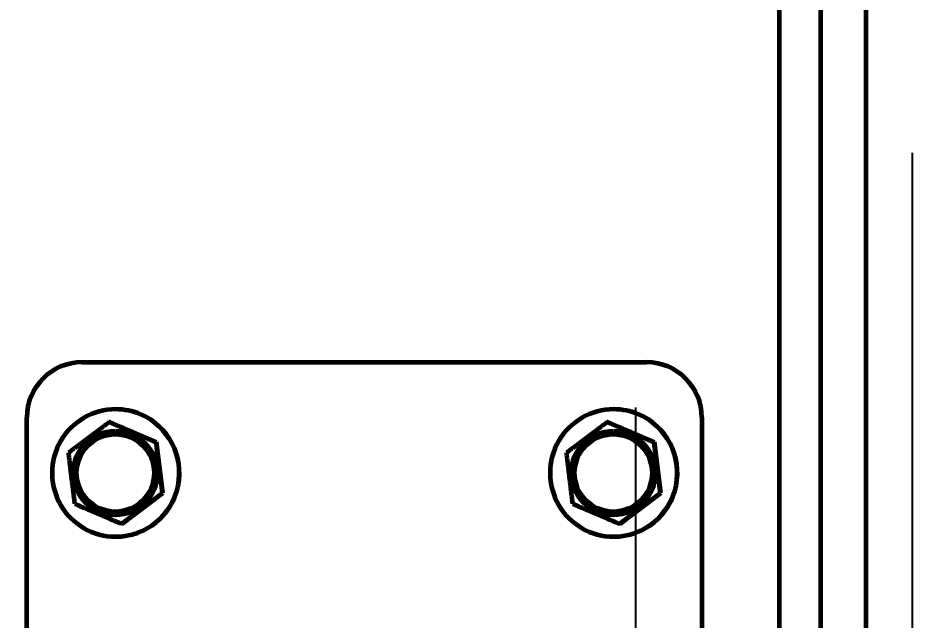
# Model space of a CAD drawing. Header units: millimetres. Extents: x 0 to 840, y 0 to 594.
# Drawn here: x 228.48 to 233.87, y 418.34 to 421.97 of the extents above; entities that cross this region are included whole.
import ezdxf

# ---------------------------------------------------------------- set-up
doc = ezdxf.new("R2010")
doc.units = ezdxf.units.MM
doc.linetypes.add('K5LT_BASIC', pattern=[0])
doc.linetypes.add('K5LT_THIN', pattern=[0])
doc.layers.add('Системный слой', color=7, linetype='Continuous')
doc.styles.add('KDIMTEXTSTYLE', font='GOST_AU.SHX', dxfattribs={"width": 0.96, "oblique": 15, "height": 5})
doc.dimstyles.new('KDIMSTYLE (0.07)', dxfattribs={"dimtxt": 5, "dimasz": 1, "dimexe": 2, "dimexo": 0, "dimgap": 1, "dimtad": 1, "dimlfac": 15, "dimtxsty": 'KDIMTEXTSTYLE', "dimsah": 1, "dimcen": 0, "dimdle": 1, "dimadec": 0, "dimazin": 0, "dimtfac": 0.667, "dimtmove": 0, "dimatfit": 3, "dimfxl": 1, "dimtvp": 1, "dimtolj": 1, "dimtzin": 0, "dimarcsym": 0})

# ---------------------------------------------------------------- blocks, each defined once
blk = doc.blocks.new('KDIMARROW_01')
at = {"layer": 'Системный слой'}
blk.add_hatch(color=0, dxfattribs=at).paths.add_polyline_path([(0, 0), (-5, 0.6583), (-4.5, 0), (-5, -0.6583)])
at = {"layer": 'Системный слой', "color": 0, "linetype": 'K5LT_THIN', "lineweight": 18}
for p, q in [((-4.5, 0), (-5, 0.6583)), ((-5, 0.6583), (0, 0)), ((0, 0), (-5, -0.6583)), ((-5, -0.6583), (-4.5, 0)), ((0, 0), (-1, 0))]:
    blk.add_line(p, q, dxfattribs=at)

msp = doc.modelspace()

# ---------------------------------------------------------------- linework, layer by layer
at = {"layer": 'Системный слой', "color": 5, "linetype": 'K5LT_BASIC', "lineweight": 60, "true_color": 0x0000ff}
for p, q in [((233.06929, 445.75139), (233.06929, 413.77201)), ((233.31772, 445.75139), (233.31772, 413.77201)), ((233.59245, 413.73968), (233.59245, 445.75139)), ((228.86929, 419.89103), (232.26929, 419.89103)), ((228.86929, 419.89103), (228.86929, 419.89097)), ((228.86929, 419.89097), (232.26929, 419.89097)), ((232.26929, 419.89103), (232.26929, 419.89097)), ((229.0719, 419.60763), (229.07144, 419.60763)), ((232.0719, 419.60763), (232.07144, 419.60763)), ((228.53595, 414.84445), (228.53595, 419.55763)), ((229.03422, 419.52996), (229.03234, 419.52996)), ((229.31753, 419.40936), (229.03422, 419.52996)), ((232.03422, 419.52996), (232.03234, 419.52996)), ((232.31753, 419.40936), (232.03422, 419.52996)), ((232.60262, 419.55763), (232.60262, 414.84445)), ((229.31753, 419.40936), (229.31565, 419.40936)), ((229.35475, 419.1037), (229.31753, 419.40936)), ((232.31753, 419.40936), (232.31565, 419.40936)), ((232.35475, 419.1037), (232.31753, 419.40936)), ((229.10866, 418.91864), (229.35475, 419.1037)), ((229.35475, 419.1037), (229.35287, 419.1037)), ((232.10866, 418.91864), (232.35475, 419.1037)), ((232.35475, 419.1037), (232.35287, 419.1037)), ((229.10866, 418.91864), (229.10678, 418.91864)), ((232.10866, 418.91864), (232.10678, 418.91864)), ((229.0719, 418.84097), (229.07144, 418.84097)), ((232.0719, 418.84097), (232.07144, 418.84097))]:
    msp.add_line(p, q, dxfattribs=at)
for centre, major_axis, ratio, start_param, end_param in [((228.86929, 419.55763), (-0.33333, 0), 0.9999999, 4.712389, 6.2831853), ((232.26929, 419.55763), (-0.33333, 0), 0.9999999, 3.1415927, 4.712389), ((229.07144, 419.2243), (0, 0.38333), 0.9999619, 0, 3.1415927), ((229.07144, 419.2243), (0, 0.38333), 0.9999619, 5.8807575, 6.2831853), ((229.07144, 419.2243), (0, 0.38333), 0.9999619, 3.1415927, 5.8807575), ((229.0719, 419.2243), (0, 0.38333), 0.9999619, 5.8807575, 6.2831853), ((229.0719, 419.2243), (0, 0.38333), 0.9999619, 3.1415927, 5.8807575), ((232.07144, 419.2243), (0, 0.38333), 0.9999619, 0, 3.1415927), ((232.07144, 419.2243), (0, 0.38333), 0.9999619, 5.8807575, 6.2831853), ((232.07144, 419.2243), (0, 0.38333), 0.9999619, 3.1415927, 5.8807575), ((232.0719, 419.2243), (0, 0.38333), 0.9999619, 5.8807575, 6.2831853), ((232.0719, 419.2243), (0, 0.38333), 0.9999619, 3.1415927, 5.8807575)]:
    msp.add_ellipse(centre, major_axis=major_axis, ratio=ratio, start_param=start_param, end_param=end_param, dxfattribs=at)
for centre, major_axis, ratio in [((229.06929, 419.2243), (0, 0.25333), 0.9999619), ((229.06929, 419.2243), (-0.23333, 0), 0.9999999), ((232.06929, 419.2243), (0, 0.25333), 0.9999619), ((232.06929, 419.2243), (-0.23333, 0), 0.9999999)]:
    msp.add_ellipse(centre, major_axis=major_axis, ratio=ratio, dxfattribs=at)
for points, knots in [([(229.03234, 419.52996), (229.03007, 419.52826), (229.02698, 419.52594), (229.02308, 419.52302), (229.02069, 419.52122), (229.01849, 419.51958), (229.01571, 419.51749), (229.01214, 419.51481), (229.00738, 419.51125), (229.00201, 419.50722), (228.99586, 419.5026), (228.9888, 419.4973), (228.98223, 419.49237), (228.9764, 419.488), (228.96987, 419.4831), (228.96098, 419.47642), (228.95161, 419.46939), (228.94267, 419.46267), (228.93449, 419.45652), (228.92514, 419.4495), (228.91368, 419.44089), (228.90264, 419.43258), (228.89211, 419.42466), (228.88387, 419.41846), (228.87547, 419.41213), (228.86687, 419.40566), (228.85815, 419.39909), (228.84934, 419.39246), (228.84047, 419.38578), (228.83153, 419.37904), (228.81947, 419.36995), (228.80432, 419.35853), (228.79228, 419.34944), (228.78625, 419.3449)], [0, 0, 0, 0, 0.0283077, 0.0385454, 0.0484376, 0.0579819, 0.0657177, 0.0828021, 0.1021759, 0.1243243, 0.1488641, 0.177712, 0.210787, 0.2290358, 0.2486532, 0.2901572, 0.3368212, 0.3617545, 0.3979225, 0.4353233, 0.474119, 0.5355355, 0.5679256, 0.6007297, 0.6346196, 0.6692217, 0.7045726, 0.7401289, 0.7762371, 0.8125949, 0.8495524, 0.9242691, 1, 1, 1, 1]), ([(229.17379, 419.46966), (229.16689, 419.4726), (229.15775, 419.47649), (229.14638, 419.48133), (229.13967, 419.48419), (229.13303, 419.48702), (229.1265, 419.48981), (229.12004, 419.49256), (229.11164, 419.49614), (229.10341, 419.49964), (229.09537, 419.50307), (229.08649, 419.50686), (229.0772, 419.51082), (229.06468, 419.51616), (229.05052, 419.5222), (229.03884, 419.52719), (229.03234, 419.52996)], [0, 0, 0, 0, 0.1436366, 0.1907054, 0.2376479, 0.2840064, 0.3298888, 0.3749571, 0.4197551, 0.5068956, 0.5488336, 0.5901631, 0.6955198, 0.7467874, 0.8583504, 1, 1, 1, 1]), ([(232.03234, 419.52996), (232.03007, 419.52826), (232.02698, 419.52594), (232.02308, 419.52302), (232.02069, 419.52122), (232.01849, 419.51958), (232.01571, 419.51749), (232.01214, 419.51481), (232.00738, 419.51125), (232.00201, 419.50722), (231.99586, 419.5026), (231.9888, 419.4973), (231.98223, 419.49237), (231.9764, 419.488), (231.96987, 419.4831), (231.96098, 419.47642), (231.95161, 419.46939), (231.94267, 419.46267), (231.93449, 419.45652), (231.92514, 419.4495), (231.91368, 419.44089), (231.90264, 419.43258), (231.89211, 419.42466), (231.88387, 419.41846), (231.87547, 419.41213), (231.86687, 419.40566), (231.85815, 419.39909), (231.84934, 419.39246), (231.84047, 419.38578), (231.83153, 419.37904), (231.81947, 419.36995), (231.80432, 419.35853), (231.79228, 419.34944), (231.78625, 419.3449)], [0, 0, 0, 0, 0.0283077, 0.0385454, 0.0484376, 0.0579819, 0.0657177, 0.0828021, 0.1021759, 0.1243243, 0.1488641, 0.177712, 0.210787, 0.2290358, 0.2486532, 0.2901572, 0.3368212, 0.3617545, 0.3979225, 0.4353233, 0.474119, 0.5355355, 0.5679256, 0.6007297, 0.6346196, 0.6692217, 0.7045726, 0.7401289, 0.7762371, 0.8125949, 0.8495524, 0.9242691, 1, 1, 1, 1]), ([(232.17379, 419.46966), (232.16689, 419.4726), (232.15775, 419.47649), (232.14638, 419.48133), (232.13967, 419.48419), (232.13303, 419.48702), (232.1265, 419.48981), (232.12004, 419.49256), (232.11164, 419.49614), (232.10341, 419.49964), (232.09537, 419.50307), (232.08649, 419.50686), (232.0772, 419.51082), (232.06468, 419.51616), (232.05052, 419.5222), (232.03884, 419.52719), (232.03234, 419.52996)], [0, 0, 0, 0, 0.1436366, 0.1907054, 0.2376479, 0.2840064, 0.3298888, 0.3749571, 0.4197551, 0.5068956, 0.5488336, 0.5901631, 0.6955198, 0.7467874, 0.8583504, 1, 1, 1, 1]), ([(229.17379, 419.46966), (229.1784, 419.4677), (229.1853, 419.46476), (229.19444, 419.46088), (229.20344, 419.45705), (229.21234, 419.45326), (229.22113, 419.44952), (229.2276, 419.44677), (229.23602, 419.44319), (229.24428, 419.43968), (229.25234, 419.43625), (229.26126, 419.43247), (229.27058, 419.42851), (229.28316, 419.42316), (229.29738, 419.41712), (229.30912, 419.41214), (229.31565, 419.40936)], [0, 0, 0, 0, 0.0960607, 0.1436366, 0.1907054, 0.2840064, 0.3298888, 0.3749571, 0.4197551, 0.5068956, 0.5488336, 0.5901631, 0.6955198, 0.7467874, 0.8583504, 1, 1, 1, 1]), ([(232.17379, 419.46966), (232.1784, 419.4677), (232.1853, 419.46476), (232.19444, 419.46088), (232.20344, 419.45705), (232.21234, 419.45326), (232.22113, 419.44952), (232.2276, 419.44677), (232.23602, 419.44319), (232.24428, 419.43968), (232.25234, 419.43625), (232.26126, 419.43247), (232.27058, 419.42851), (232.28316, 419.42316), (232.29738, 419.41712), (232.30912, 419.41214), (232.31565, 419.40936)], [0, 0, 0, 0, 0.0960607, 0.1436366, 0.1907054, 0.2840064, 0.3298888, 0.3749571, 0.4197551, 0.5068956, 0.5488336, 0.5901631, 0.6955198, 0.7467874, 0.8583504, 1, 1, 1, 1]), ([(229.35287, 419.1037), (229.35257, 419.10613), (229.35195, 419.11109), (229.351, 419.11875), (229.34999, 419.1269), (229.34891, 419.13561), (229.34796, 419.14332), (229.34714, 419.14992), (229.34648, 419.15528), (229.34562, 419.16223), (229.34449, 419.17141), (229.34299, 419.18355), (229.34136, 419.1968), (229.33968, 419.21053), (229.33804, 419.22387), (229.33642, 419.23711), (229.33489, 419.24965), (229.33347, 419.2613), (229.33217, 419.272), (229.33093, 419.28222), (229.32971, 419.29233), (229.32847, 419.30258), (229.32721, 419.31301), (229.32594, 419.32354), (229.32466, 419.33414), (229.32338, 419.34478), (229.3221, 419.35548), (229.32037, 419.36985), (229.31865, 419.38424), (229.31694, 419.3986), (229.31608, 419.40578), (229.31565, 419.40936)], [0, 0, 0, 0, 0.0244244, 0.0498618, 0.076814, 0.1058071, 0.1366491, 0.1532587, 0.1711653, 0.1896229, 0.2218063, 0.2614123, 0.3086064, 0.3511487, 0.3949265, 0.437995, 0.4793366, 0.5162968, 0.5506366, 0.5828041, 0.61525, 0.6485021, 0.6822826, 0.716584, 0.751036, 0.7858838, 0.8208814, 0.856299, 0.9277262, 0.9638859, 1, 1, 1, 1]), ([(232.35287, 419.1037), (232.35257, 419.10613), (232.35195, 419.11109), (232.351, 419.11875), (232.34999, 419.1269), (232.34891, 419.13561), (232.34796, 419.14332), (232.34714, 419.14992), (232.34648, 419.15528), (232.34562, 419.16223), (232.34449, 419.17141), (232.34299, 419.18355), (232.34136, 419.1968), (232.33968, 419.21053), (232.33804, 419.22387), (232.33642, 419.23711), (232.33489, 419.24965), (232.33347, 419.2613), (232.33217, 419.272), (232.33093, 419.28222), (232.32971, 419.29233), (232.32847, 419.30258), (232.32721, 419.31301), (232.32594, 419.32354), (232.32466, 419.33414), (232.32338, 419.34478), (232.3221, 419.35548), (232.32037, 419.36985), (232.31865, 419.38424), (232.31694, 419.3986), (232.31608, 419.40578), (232.31565, 419.40936)], [0, 0, 0, 0, 0.0244244, 0.0498618, 0.076814, 0.1058071, 0.1366491, 0.1532587, 0.1711653, 0.1896229, 0.2218063, 0.2614123, 0.3086064, 0.3511487, 0.3949265, 0.437995, 0.4793366, 0.5162968, 0.5506366, 0.5828041, 0.61525, 0.6485021, 0.6822826, 0.716584, 0.751036, 0.7858838, 0.8208814, 0.856299, 0.9277262, 0.9638859, 1, 1, 1, 1]), ([(228.78625, 419.3449), (228.78654, 419.34247), (228.78713, 419.33751), (228.78805, 419.32985), (228.78902, 419.3217), (228.79006, 419.31299), (228.79098, 419.30528), (228.79178, 419.29868), (228.79242, 419.29332), (228.79325, 419.28637), (228.79435, 419.27719), (228.79582, 419.26505), (228.79741, 419.25179), (228.79907, 419.23806), (228.80068, 419.22473), (228.80229, 419.21149), (228.80381, 419.19895), (228.80523, 419.1873), (228.80654, 419.1766), (228.80779, 419.16638), (228.80902, 419.15627), (228.81028, 419.14602), (228.81156, 419.13559), (228.81285, 419.12506), (228.81416, 419.11446), (228.81547, 419.10382), (228.81679, 419.09312), (228.81857, 419.07875), (228.82035, 419.06436), (228.82213, 419.05), (228.82302, 419.04282), (228.82347, 419.03923)], [0, 0, 0, 0, 0.0244244, 0.0498618, 0.076814, 0.1058071, 0.1366491, 0.1532587, 0.1711653, 0.1896229, 0.2218063, 0.2614123, 0.3086064, 0.3511487, 0.3949265, 0.437995, 0.4793366, 0.5162968, 0.5506366, 0.5828041, 0.61525, 0.6485021, 0.6822826, 0.716584, 0.751036, 0.7858838, 0.8208814, 0.856299, 0.9277262, 0.9638859, 1, 1, 1, 1]), ([(231.78625, 419.3449), (231.78654, 419.34247), (231.78713, 419.33751), (231.78805, 419.32985), (231.78902, 419.3217), (231.79006, 419.31299), (231.79098, 419.30528), (231.79178, 419.29868), (231.79242, 419.29332), (231.79325, 419.28637), (231.79435, 419.27719), (231.79582, 419.26505), (231.79741, 419.25179), (231.79907, 419.23806), (231.80068, 419.22473), (231.80229, 419.21149), (231.80381, 419.19895), (231.80523, 419.1873), (231.80654, 419.1766), (231.80779, 419.16638), (231.80902, 419.15627), (231.81028, 419.14602), (231.81156, 419.13559), (231.81285, 419.12506), (231.81416, 419.11446), (231.81547, 419.10382), (231.81679, 419.09312), (231.81857, 419.07875), (231.82035, 419.06436), (231.82213, 419.05), (231.82302, 419.04282), (231.82347, 419.03923)], [0, 0, 0, 0, 0.0244244, 0.0498618, 0.076814, 0.1058071, 0.1366491, 0.1532587, 0.1711653, 0.1896229, 0.2218063, 0.2614123, 0.3086064, 0.3511487, 0.3949265, 0.437995, 0.4793366, 0.5162968, 0.5506366, 0.5828041, 0.61525, 0.6485021, 0.6822826, 0.716584, 0.751036, 0.7858838, 0.8208814, 0.856299, 0.9277262, 0.9638859, 1, 1, 1, 1]), ([(229.10678, 418.91864), (229.10903, 418.92034), (229.11211, 418.92266), (229.11599, 418.92558), (229.11837, 418.92738), (229.12055, 418.92902), (229.12331, 418.9311), (229.12687, 418.93379), (229.1316, 418.93735), (229.13694, 418.94138), (229.14306, 418.946), (229.15009, 418.9513), (229.15663, 418.95623), (229.16244, 418.9606), (229.16894, 418.9655), (229.17582, 418.97068), (229.18309, 418.97616), (229.18901, 418.98061), (229.19607, 418.98593), (229.20424, 418.99208), (229.21609, 419.001), (229.23024, 419.01164), (229.24402, 419.022), (229.25485, 419.03014), (229.26327, 419.03647), (229.27189, 419.04294), (229.28063, 419.0495), (229.28947, 419.05614), (229.29837, 419.06282), (229.30735, 419.06956), (229.31946, 419.07865), (229.33469, 419.09007), (229.34681, 419.09916), (229.35287, 419.1037)], [0, 0, 0, 0, 0.0283077, 0.0385454, 0.0484376, 0.0579819, 0.0657177, 0.0828021, 0.1021759, 0.1243243, 0.1488641, 0.177712, 0.210787, 0.2290358, 0.2486532, 0.2901572, 0.3126413, 0.3368212, 0.3617545, 0.3979225, 0.4353233, 0.5044558, 0.5679256, 0.6007297, 0.6346196, 0.6692217, 0.7045726, 0.7401289, 0.7762371, 0.8125949, 0.8495524, 0.9242691, 1, 1, 1, 1]), ([(232.10678, 418.91864), (232.10903, 418.92034), (232.11211, 418.92266), (232.11599, 418.92558), (232.11837, 418.92738), (232.12055, 418.92902), (232.12331, 418.9311), (232.12687, 418.93379), (232.1316, 418.93735), (232.13694, 418.94138), (232.14306, 418.946), (232.15009, 418.9513), (232.15663, 418.95623), (232.16244, 418.9606), (232.16894, 418.9655), (232.17582, 418.97068), (232.18309, 418.97616), (232.18901, 418.98061), (232.19607, 418.98593), (232.20424, 418.99208), (232.21609, 419.001), (232.23024, 419.01164), (232.24402, 419.022), (232.25485, 419.03014), (232.26327, 419.03647), (232.27189, 419.04294), (232.28063, 419.0495), (232.28947, 419.05614), (232.29837, 419.06282), (232.30735, 419.06956), (232.31946, 419.07865), (232.33469, 419.09007), (232.34681, 419.09916), (232.35287, 419.1037)], [0, 0, 0, 0, 0.0283077, 0.0385454, 0.0484376, 0.0579819, 0.0657177, 0.0828021, 0.1021759, 0.1243243, 0.1488641, 0.177712, 0.210787, 0.2290358, 0.2486532, 0.2901572, 0.3126413, 0.3368212, 0.3617545, 0.3979225, 0.4353233, 0.5044558, 0.5679256, 0.6007297, 0.6346196, 0.6692217, 0.7045726, 0.7401289, 0.7762371, 0.8125949, 0.8495524, 0.9242691, 1, 1, 1, 1]), ([(228.82347, 419.03923), (228.82931, 419.03674), (228.83857, 419.03279), (228.85639, 419.02519), (228.87095, 419.01898), (228.88472, 419.0131), (228.8928, 419.00966), (228.90148, 419.00596), (228.91226, 419.00136), (228.92485, 418.996), (228.93897, 418.98998), (228.95166, 418.98458), (228.96257, 418.97993), (228.97396, 418.97509), (228.98465, 418.97054), (228.99491, 418.96617), (229.00243, 418.96297), (229.00985, 418.95982), (229.01713, 418.95672), (229.02426, 418.95369), (229.03572, 418.94882), (229.04727, 418.94391), (229.05993, 418.93853), (229.06923, 418.93458), (229.07936, 418.93028), (229.08824, 418.92651), (229.09737, 418.92263), (229.10317, 418.92017), (229.10678, 418.91864)], [0, 0, 0, 0, 0.0637266, 0.1005475, 0.19202, 0.2194195, 0.2468776, 0.2775102, 0.3112057, 0.3604064, 0.4096962, 0.4590983, 0.4929606, 0.5235454, 0.5778629, 0.6043969, 0.6306727, 0.6564801, 0.6820713, 0.7069533, 0.7313918, 0.8026879, 0.8290032, 0.8657106, 0.9016918, 0.9372579, 0.9609064, 1, 1, 1, 1]), ([(231.82347, 419.03923), (231.82931, 419.03674), (231.83857, 419.03279), (231.85639, 419.02519), (231.87095, 419.01898), (231.88472, 419.0131), (231.8928, 419.00966), (231.90148, 419.00596), (231.91226, 419.00136), (231.92485, 418.996), (231.93897, 418.98998), (231.95166, 418.98458), (231.96257, 418.97993), (231.97396, 418.97509), (231.98465, 418.97054), (231.99491, 418.96617), (232.00243, 418.96297), (232.00985, 418.95982), (232.01713, 418.95672), (232.02426, 418.95369), (232.03572, 418.94882), (232.04727, 418.94391), (232.05993, 418.93853), (232.06923, 418.93458), (232.07936, 418.93028), (232.08824, 418.92651), (232.09737, 418.92263), (232.10317, 418.92017), (232.10678, 418.91864)], [0, 0, 0, 0, 0.0637266, 0.1005475, 0.19202, 0.2194195, 0.2468776, 0.2775102, 0.3112057, 0.3604064, 0.4096962, 0.4590983, 0.4929606, 0.5235454, 0.5778629, 0.6043969, 0.6306727, 0.6564801, 0.6820713, 0.7069533, 0.7313918, 0.8026879, 0.8290032, 0.8657106, 0.9016918, 0.9372579, 0.9609064, 1, 1, 1, 1])]:
    msp.add_open_spline(points, degree=3, knots=knots, dxfattribs=at)

# ---------------------------------------------------------------- dimensions: what is measured, and where the dimension line sits
at = {"layer": 'Системный слой', "color": 7}
for base, p1, p2, text in [((64.40262, 377.82652), (233.86929, 421.15173), (64.40262, 421.15173), '\\H5.0;\\W0.965;\\Q15;\\H5.0;\\W0.965;\\Q15;\\Q15;B+50\\X\\H5.0;\\W0.965;\\Q15;\\Q15;ширина полотна'), ((66.06929, 400.27495), (232.20262, 419.61839), (66.06929, 418.77381), '\\H5.0;\\W0.965;\\Q15;\\H5.0;\\W0.965;\\Q15;\\Q15;B\\X\\H5.0;\\W0.965;\\Q15;\\Q15;ширина проема')]:
    msp.add_linear_dim(base=base, p1=p1, p2=p2, text=text, dimstyle='KDIMSTYLE (0.07)', override={"dimexo": 0, "dimblk1": 'KDIMARROW_01', "dimblk2": 'KDIMARROW_01', "dimse1": 0, "dimse2": 0, "dimclrt": 7, "dimtolj": 1}, dxfattribs=at).render()

doc.saveas('drawing.dxf')
